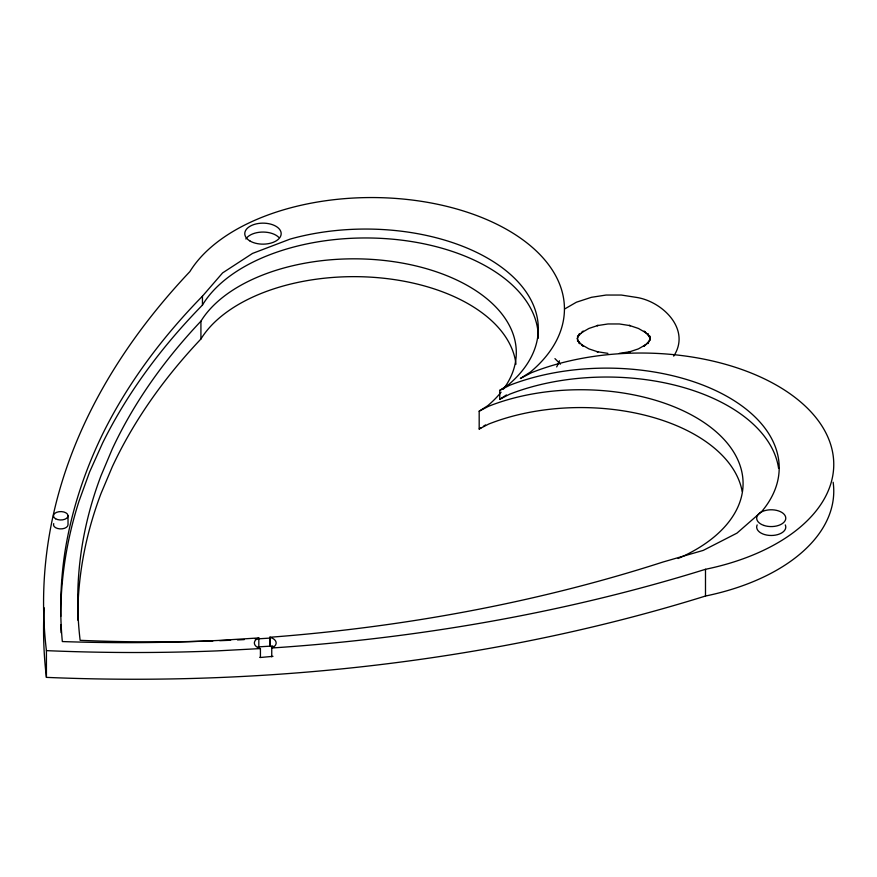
<?xml version="1.0" encoding="UTF-8"?>
<svg xmlns="http://www.w3.org/2000/svg" width="877" height="877" viewBox="0 0 877 877"><rect width="100%" height="100%" fill="white"/><g stroke="black" fill="none" stroke-linecap="round" stroke-linejoin="round"><path stroke-width="1.32" d="M577.581 341.394L577.592 335.913M649.736 340.32L649.747 335.935L650.241 338.971L647.752 333.6L649.09 336.154L644.091 331.144L645.932 332.789L638.434 328.458L629.247 325.389L630.399 325.674L619.392 323.964L607.991 323.964L596.974 325.663L598.136 325.378L588.938 328.437L581.429 332.767L583.26 331.122L578.25 336.121L579.598 333.578L577.603 337.875M649.901 340.408L650.23 338.379L647.73 343.751L649.079 341.208L644.069 346.207L645.9 344.562L638.39 348.893L629.204 351.951L630.355 351.666L619.337 353.365M673.7 356.128C691.383 329.182 662.014 301.008 635.978 297.325L621.3 295.045L606.106 295.045L591.416 297.314L576.419 302.203L565.106 308.726M257.542 647.423L258.825 646.853L258.825 637.941L218.329 640.451A1098.706 634.334 0 0 1 62.333 641.558A1095.559 632.514 0 0 1 64.964 551.765C71.465 510.885 84.532 471.267 102.62 434.082A1095.559 632.514 0 0 1 202.444 296.174L222.605 272.9L252.51 253.431L290.134 239.092A172.659 99.682 0 0 1 496.086 263.429A172.659 99.682 0 0 1 508.682 384.575L499.758 390.386L499.758 399.298L509.811 394.146A172.659 99.682 0 0 1 778.59 468.373M499.758 399.298L506.446 394.946M742.15 491.306A162.388 93.751 0 0 0 488.555 424.117L479.182 429.006L479.182 411.181L487.645 405.766A162.388 93.751 0 0 0 501.085 392.205M479.182 429.006L481.298 427.647M483.413 426.299L485.529 424.939M479.182 411.181L488.555 406.292A162.388 93.751 0 0 1 712.541 428.765A162.388 93.751 0 0 1 678.096 558.506M499.758 390.386L509.811 385.233A172.659 99.682 0 0 1 719.655 392.501A172.659 99.682 0 0 1 761.806 511.412L736.976 533.128L703.244 550.394L662.935 562.036A1098.706 634.334 0 0 1 270.083 637.25L270.083 646.163L270.719 646.426A10.919 6.303 0 0 1 272.977 647.423A10.919 6.303 0 0 0 270.719 637.513L270.083 637.25M258.825 637.941L257.542 638.511A10.919 6.303 0 0 0 259.8 648.421L260.425 648.574L260.425 657.487L272.977 656.336M271.749 656.884L271.749 647.971L272.977 647.423M258.825 646.853L270.083 646.163A1098.706 634.334 0 0 0 272.791 645.954M260.425 648.574L217.057 650.887A1201.698 693.795 0 0 1 46.426 650.635L46.426 677.373A1201.698 693.795 0 0 0 705.492 596.031A192.852 111.346 0 0 0 833.15 482.251M271.749 647.971L273.745 647.862A1201.698 693.795 0 0 0 705.492 569.294A192.852 111.346 0 0 0 812.639 413.714A192.852 111.346 0 0 0 531.484 372.692L520.346 378.491L530.399 372.067A192.852 111.346 0 0 0 459.34 209.746A192.852 111.346 0 0 0 189.87 271.607A1198.201 691.778 0 0 0 46.426 650.635M607.936 353.365L596.93 351.655L598.081 351.94L588.895 348.871L581.396 344.54L583.238 346.185L578.239 341.186L579.576 343.729L577.088 338.358M259.8 657.333L260.425 657.487M554.944 358.627L560.458 364.163M705.492 569.294L705.492 596.031M269.71 637.272L269.71 646.185M202.444 296.174L202.444 305.086A1095.559 632.514 0 0 0 102.62 442.995L89.597 471.99L78.963 501.315A1095.559 632.514 0 0 0 60.732 616.443M503.442 389.136A162.388 93.751 0 0 0 412.815 265.205A162.388 93.751 0 0 0 200.921 321.179L200.921 339.004A1008.89 582.481 0 0 0 112.289 466.772L100.987 493.587A1008.89 582.481 0 0 0 77.735 620.072M68.022 515.797L68.022 524.709A7.279 4.199 0 0 1 59.8 528.875A7.279 4.199 0 0 1 53.716 523.624M270.182 638.072A1011.828 584.181 0 0 1 255.196 639.004M244.288 639.596A1011.828 584.181 0 0 1 237.47 639.936M230.64 640.243A1011.828 584.181 0 0 1 219.71 640.692M212.881 640.934A1011.828 584.181 0 0 1 80.136 640.32A1008.89 582.481 0 0 1 100.987 475.762L112.289 448.947A1008.89 582.481 0 0 1 200.921 321.179M61.105 632.788A1095.559 632.514 0 0 1 60.82 624.61M202.444 305.086A172.659 99.682 0 0 1 394.727 239.388A172.659 99.682 0 0 1 538.303 338.226M785.288 524.906A14.558 8.408 0 0 1 771.223 535.485A14.558 8.408 0 0 1 757.169 524.906M200.921 339.004A162.388 93.751 0 0 1 376.233 277.538A162.388 93.751 0 0 1 515.961 364.229M559.46 360.776A192.852 111.346 0 0 1 556.676 366.926M46.426 677.373A1198.201 691.778 0 0 1 44.168 607.783M245.878 238.972A18.198 10.502 0 0 1 261.39 232.098A18.198 10.502 0 0 1 278.733 237.316M763.955 525.455A14.558 8.408 0 0 0 785.781 518.175A14.558 8.408 0 0 0 763.955 510.896A14.558 8.408 0 0 0 763.955 525.455M55.602 518.767A7.279 4.199 0 0 0 67.781 516.882A7.279 4.199 0 0 0 58.869 511.729A7.279 4.199 0 0 0 55.602 518.767M250.109 241.076A18.198 10.502 0 0 0 280.552 236.373A18.198 10.502 0 0 0 258.266 223.503A18.198 10.502 0 0 0 250.109 241.076"/></g></svg>
